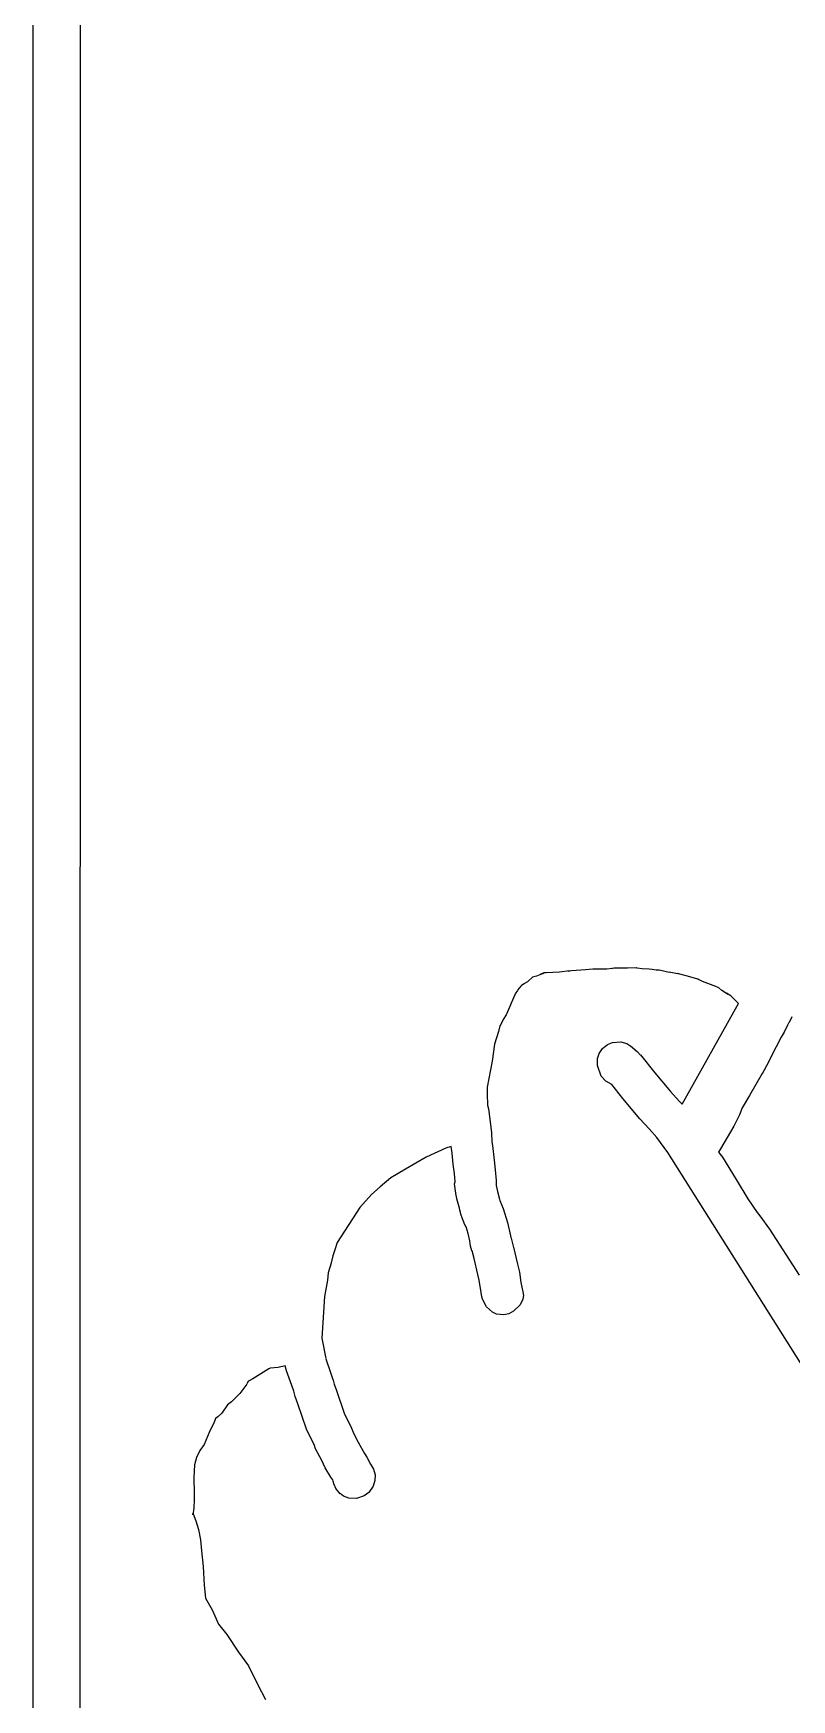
# Model space of a CAD drawing. Extents: x -67 to 553, y 0 to 8091.
# Drawn here: x -20.1 to 68.9, y 4056.1 to 4251.4 of the extents above; entities that cross this region are included whole.
import ezdxf

# ---------------------------------------------------------------- set-up
doc = ezdxf.new("R2010")
doc.units = 0

msp = doc.modelspace()

# ---------------------------------------------------------------- linework, layer by layer
at = {"layer": 'Calque_1'}
for p, q in [((-20.0877, 3888.15), (-20.0877, 4660.28)), ((-14.5873, 3901.69), (-14.534304, 4656.986)), ((37.8685, 4140.23), (37.537295, 4140.03659)), ((38.4593, 4140.77), (37.868592, 4140.226811)), ((38.9187, 4140.91), (38.459305, 4140.777179)), ((39.711748, 4141.217875), (38.918618, 4140.909073)), ((39.7459, 4141.26), (39.387284, 4141.123475)), ((39.3873, 4141.13), (39.711748, 4141.217875)), ((40.0649, 4141.29), (39.745998, 4141.268833)), ((41.6368, 4141.37), (40.06481, 4141.281894)), ((42.8295, 4141.52), (41.63681, 4141.377919)), ((42.662158, 4141.482703), (42.82958, 4141.513229)), ((43.0327, 4141.5), (42.662158, 4141.482703)), ((42.8295, 4141.52), (42.8295, 4141.52)), ((42.8295, 4141.52), (42.8295, 4141.52)), ((44.6878, 4141.63), (43.0327, 4141.502736)), ((45.5404, 4141.72), (44.687702, 4141.628983)), ((47.1915, 4141.71), (45.54042, 4141.720583)), ((47.838925, 4141.776233), (47.191484, 4141.712104)), ((48.0328, 4141.82), (47.783695, 4141.809417)), ((47.7837, 4141.81), (47.838925, 4141.776233)), ((49.6135, 4141.81), (48.0328, 4141.820583)), ((50.6125, 4141.86), (49.613514, 4141.810788)), ((50.6535, 4141.86), (50.61249, 4141.86)), ((50.653908, 4141.858521), (50.6539, 4141.86)), ((50.7209, 4141.84), (50.653908, 4141.858521)), ((51.3343, 4141.77), (50.720891, 4141.840115)), ((52.1518, 4141.72), (51.334318, 4141.763921)), ((52.5016, 4141.67), (52.151795, 4141.725033)), ((52.1518, 4141.72), (52.1518, 4141.72)), ((52.9853, 4141.61), (52.501589, 4141.671912)), ((53.3264, 4141.61), (52.9853, 4141.61)), ((54.4958, 4141.34), (53.32642, 4141.601408)), ((55.4637, 4141.18), (54.495802, 4141.341925)), ((56.9096, 4140.8), (55.46368, 4141.185497)), ((57.8734, 4140.55), (56.909604, 4140.796856)), ((57.9484, 4140.52), (57.873417, 4140.549104)), ((58.3892, 4140.27), (57.948378, 4140.519237)), ((59.9576, 4139.68), (58.3892, 4140.267374)), ((36.3862, 4138.71), (35.951596, 4137.732895)), ((36.4242, 4138.82), (36.386206, 4138.708346)), ((36.4342, 4138.84), (36.424146, 4138.818833)), ((36.719, 4139.23), (36.434282, 4138.835242)), ((37.0982, 4139.73), (36.71892, 4139.236024)), ((37.1643, 4139.78), (37.098287, 4139.723115)), ((37.4764, 4139.99), (37.164298, 4139.788388)), ((37.5373, 4140.04), (37.476314, 4139.988142)), ((60.3287, 4139.53), (59.957622, 4139.686104)), ((60.6671, 4139.23), (60.328698, 4139.530831)), ((61.337635, 4138.769405), (60.667082, 4139.223958)), ((61.7193, 4138.57), (61.237097, 4138.88697)), ((61.2371, 4138.88), (61.393891, 4138.767652)), ((61.393891, 4138.767652), (61.337635, 4138.769405)), ((62.6334, 4137.69), (61.719319, 4138.566299)), ((35.3787, 4136.37), (35.031382, 4135.818874)), ((35.819315, 4137.321285), (35.378619, 4136.37004)), ((35.9516, 4137.73), (35.819315, 4137.321285)), ((56.0039, 4125.88), (62.6334, 4137.6934)), ((34.462, 4134.41), (34.006203, 4132.90981)), ((34.6381, 4135.06), (34.461914, 4134.413888)), ((34.7311, 4135.22), (34.638099, 4135.056752)), ((35.0313, 4135.82), (34.731104, 4135.223895)), ((67.9812, 4134.34), (67.624092, 4133.721934)), ((68.3533, 4135.13), (67.981217, 4134.342072)), ((68.4866, 4135.39), (68.353277, 4135.130444)), ((68.5106, 4135.42), (68.486523, 4135.393012)), ((68.6666, 4135.7), (68.510602, 4135.415309)), ((68.8635, 4136.13), (68.666597, 4135.700053)), ((34.0062, 4132.91), (33.713783, 4130.93965)), ((46.268757, 4131.812173), (46.673195, 4132.41575)), ((46.6732, 4132.41), (47.254691, 4132.882438)), ((47.254691, 4132.882438), (47.858525, 4133.126623)), ((47.858525, 4133.126623), (48.8064, 4133.192372)), ((48.8064, 4133.2), (49.546012, 4133.012841)), ((49.546012, 4133.012841), (49.763397, 4132.856836)), ((49.7634, 4132.85), (50.004409, 4132.695682)), ((49.9649, 4132.72), (50.758356, 4132.06777)), ((50.004409, 4132.695682), (49.964906, 4132.716386)), ((67.6241, 4133.72), (66.45681, 4131.4721)), ((33.7137, 4130.94), (33.146302, 4127.87851)), ((46.089247, 4131.248111), (46.268757, 4131.812173)), ((46.0918, 4130.42), (46.089247, 4131.248111)), ((46.5243, 4129.18), (46.091813, 4130.42169)), ((50.758356, 4132.06777), (51.12708, 4131.64553)), ((51.1271, 4131.65), (52.81961, 4129.53969)), ((66.1405, 4130.79), (65.400514, 4129.45624)), ((66.4568, 4131.48), (66.140491, 4130.793672)), ((47.056336, 4128.57864), (46.52428, 4129.175043)), ((47.7547, 4128.19), (47.056336, 4128.57864)), ((52.8196, 4129.54), (54.65041, 4127.36777)), ((65.4005, 4129.46), (63.9236, 4126.91339)), ((33.1463, 4127.88), (33.161381, 4127.042859)), ((33.1614, 4127.04), (33.189393, 4125.81075)), ((49.0591, 4126.55), (47.75471, 4128.19015)), ((51.0651, 4124.17), (49.05911, 4126.55019)), ((54.6504, 4127.36), (55.68238, 4126.23632)), ((63.9236, 4126.91), (63.067806, 4125.45056)), ((33.1893, 4125.81), (33.199354, 4125.748881)), ((33.1993, 4125.75), (33.294312, 4125.337251)), ((33.2944, 4125.34), (33.653492, 4122.56347)), ((55.6824, 4126.24), (56.003895, 4125.87805)), ((62.750128, 4124.640607), (62.078683, 4123.3127)), ((63.0678, 4125.45), (62.750128, 4124.640607)), ((33.6534, 4122.56), (33.704412, 4121.4514)), ((52.1472, 4122.99), (51.06511, 4124.1703)), ((53.0598, 4121.98), (52.1472, 4122.996)), ((62.0787, 4123.31), (60.49541, 4120.62713)), ((28.3138, 4120.74), (25.998839, 4119.673599)), ((28.9329, 4120.93), (28.313802, 4120.737648)), ((28.9509, 4120.7), (28.932908, 4120.935743)), ((29.0558, 4120.15), (28.950893, 4120.69557)), ((33.7045, 4121.45), (33.779483, 4121.043865)), ((33.7794, 4121.05), (33.952517, 4119.31486)), ((54.3316, 4120.23), (53.0598, 4121.97916)), ((60.4954, 4120.63), (60.290189, 4120.257732)), ((25.998839, 4119.673599), (23.58541, 4118.24922)), ((29.1763, 4118.85), (29.055809, 4120.15387)), ((29.3034, 4117.76), (29.176294, 4118.8477)), ((33.9526, 4119.31), (34.082801, 4118.19267)), ((74.42701, 4088.36313), (54.33161, 4120.22893)), ((60.2902, 4120.26), (60.764597, 4119.661249)), ((60.7646, 4119.66), (62.359321, 4117.069303)), ((21.8542, 4117.26), (20.6005, 4116.2022)), ((23.5854, 4118.25), (21.85418, 4117.260989)), ((29.3874, 4116.78), (29.303395, 4117.755253)), ((29.329991, 4116.554159), (29.387396, 4116.78091)), ((34.0828, 4118.2), (34.18358, 4116.94323)), ((34.1835, 4116.94), (34.204402, 4116.381201)), ((62.359321, 4117.069303), (63.72671, 4114.76971)), ((19.581, 4115.29), (18.227, 4113.775)), ((20.6005, 4116.2), (19.58101, 4115.288776)), ((29.4664, 4115.44), (29.329991, 4116.554159)), ((29.4824, 4115.39), (29.466525, 4115.438948)), ((29.5934, 4114.81), (29.482302, 4115.396051)), ((29.9144, 4113.67), (29.593487, 4114.80242)), ((34.2045, 4116.38), (34.218523, 4116.340048)), ((34.2185, 4116.34), (34.344494, 4115.643353)), ((34.3445, 4115.64), (34.600299, 4114.73883)), ((34.6003, 4114.74), (34.630304, 4114.571461)), ((63.7267, 4114.77), (64.79998, 4113.16874)), ((18.227, 4113.77), (15.54871, 4109.64674)), ((29.9474, 4113.48), (29.914406, 4113.677379)), ((30.0931, 4112.87), (29.947394, 4113.474043)), ((30.3344, 4112.26), (30.092598, 4112.873303)), ((30.0926, 4112.87), (30.0926, 4112.87)), ((34.6303, 4114.57), (35.006511, 4113.649251)), ((35.0066, 4113.65), (35.527485, 4112.01858)), ((64.8, 4113.17), (65.120913, 4112.802494)), ((65.1209, 4112.8), (66.25519, 4111.22229)), ((30.538, 4111.75), (30.334403, 4112.262233)), ((30.6838, 4111.48), (30.537988, 4111.750404)), ((30.9028, 4110.73), (30.683725, 4111.48168)), ((35.5274, 4112.02), (35.893318, 4110.43356)), ((66.2552, 4111.22), (69.7341, 4105.83891)), ((15.2851, 4108.8), (15.052002, 4108.11473)), ((15.5487, 4109.65), (15.285096, 4108.802541)), ((31.1065, 4109.87), (30.902877, 4110.725397)), ((31.1995, 4109.24), (31.106499, 4109.868914)), ((31.1995, 4109.23), (31.1995, 4109.24)), ((31.354551, 4108.684531), (31.199509, 4109.22901)), ((35.8934, 4110.44), (35.920387, 4110.251881)), ((35.9203, 4110.25), (35.947314, 4110.165069)), ((35.9474, 4110.16), (36.235795, 4109.09691)), ((36.2358, 4109.1), (36.693608, 4107.13891)), ((14.8459, 4107.26), (14.502683, 4106.11145)), ((15.052, 4108.12), (14.845916, 4107.265661)), ((31.3767, 4108.68), (31.354551, 4108.684531)), ((31.6093, 4107.8), (31.376705, 4108.676299)), ((32.0485, 4105.91), (31.609292, 4107.80389)), ((36.6936, 4107.14), (36.942176, 4106.172685)), ((14.4067, 4105.26), (14.083697, 4103.34601)), ((14.5027, 4106.12), (14.406709, 4105.263016)), ((32.2263, 4105.25), (32.0485, 4105.903785)), ((32.4289, 4103.82), (32.226309, 4105.25774)), ((36.9421, 4106.17), (37.090901, 4104.97779)), ((37.0909, 4104.98), (37.20311, 4104.445807)), ((14.0837, 4103.34), (13.750405, 4098.44363)), ((32.5348, 4103.3), (32.428887, 4103.815143)), ((32.534253, 4103.287372), (32.5342, 4103.3)), ((32.5342, 4103.3), (32.5342, 4103.3)), ((32.544307, 4103.260914), (32.534253, 4103.287372)), ((32.5723, 4103.14), (32.544307, 4103.260914)), ((32.6113, 4103.01), (32.5723, 4103.139117)), ((32.6313, 4102.96), (32.611192, 4103.013975)), ((33.069883, 4102.128989), (32.63121, 4102.95955)), ((37.331096, 4103.017793), (37.023304, 4102.36653)), ((37.2031, 4104.44), (37.2031, 4104.43)), ((37.2031, 4104.43), (37.330206, 4103.889986)), ((37.3303, 4103.89), (37.413974, 4103.44517)), ((37.413974, 4103.44517), (37.331096, 4103.017793)), ((33.764, 4101.48), (33.069883, 4102.128989)), ((34.25342, 4101.262947), (33.76409, 4101.482418)), ((35.1118, 4101.18), (34.25342, 4101.262947)), ((35.67414, 4101.311685), (35.11179, 4101.17726)), ((36.225949, 4101.596624), (35.67414, 4101.311685)), ((37.0233, 4102.37), (36.225949, 4101.596624)), ((13.7504, 4098.45), (14.2135, 4096.04388)), ((9.463, 4095.22), (8.648587, 4095.015742)), ((9.62579, 4094.63), (9.462992, 4095.217639)), ((14.2135, 4096.04), (14.773093, 4094.43451)), ((5.13569, 4093.44), (4.951196, 4093.075405)), ((5.158101, 4093.414259), (5.135684, 4093.432879)), ((5.64109, 4093.68), (5.158101, 4093.414259)), ((7.52358, 4094.86), (5.6411, 4093.68208)), ((7.703446, 4094.927871), (7.523579, 4094.863115)), ((8.64858, 4095.02), (7.686874, 4094.922104)), ((7.68688, 4094.92), (7.703446, 4094.927871)), ((10.2294, 4092.89), (9.625807, 4094.63466)), ((14.7731, 4094.44), (15.021702, 4093.709222)), ((15.0217, 4093.71), (15.074696, 4093.533259)), ((15.0747, 4093.53), (15.187915, 4093.071742)), ((4.148571, 4091.956502), (3.14398, 4090.97239)), ((4.95119, 4093.07), (4.148571, 4091.956502)), ((10.4521, 4092.24), (10.2294, 4092.892991)), ((10.6206, 4091.6), (10.452114, 4092.239497)), ((10.9301, 4090.76), (10.620591, 4091.598199)), ((15.1879, 4093.07), (15.470501, 4092.313028)), ((15.4705, 4092.31), (16.365002, 4089.64909)), ((2.03149, 4089.64), (1.560691, 4089.241538)), ((2.03149, 4089.64), (2.03149, 4089.64)), ((2.67639, 4090.63), (2.031495, 4089.644693)), ((3.14399, 4090.98), (2.676392, 4090.633132)), ((11.9569, 4087.76), (10.93011, 4090.76222)), ((16.365, 4089.65), (17.249183, 4087.88576)), ((0.531494, 4087.39), (0.138191, 4086.44491)), ((0.690694, 4087.75), (0.531494, 4087.398634)), ((1.0695, 4088.5), (0.690697, 4087.74488)), ((1.1095, 4088.59), (1.069495, 4088.500042)), ((1.33688, 4089.1), (1.109497, 4088.589355)), ((1.38189, 4089.13), (1.336884, 4089.101954)), ((1.5607, 4089.24), (1.381895, 4089.124906)), ((12.8561, 4085.96), (11.956888, 4087.75996)), ((17.2492, 4087.89), (17.436284, 4087.421027)), ((17.4141, 4087.43), (17.58719, 4087.067786)), ((17.436284, 4087.421027), (17.414115, 4087.427509)), ((-0.060695, 4085.97), (-0.542792, 4085.260918)), ((-0.060193, 4085.97), (-0.060193, 4085.97)), ((-0.060193, 4085.97), (-0.060193, 4085.97)), ((0.138192, 4086.45), (-0.060192, 4085.973486)), ((13.0235, 4085.49), (12.835054, 4085.961817)), ((12.835054, 4085.961817), (12.856098, 4085.958576)), ((13.5031, 4084.54), (13.023517, 4085.48509)), ((17.5872, 4087.06), (18.03371, 4086.268368)), ((18.0337, 4086.27), (18.738496, 4084.91084)), ((-1.17851, 4083.61), (-1.266586, 4082.092881)), ((-1.17851, 4083.61), (-1.17851, 4083.61)), ((-0.939548, 4084.456859), (-1.178506, 4083.60292)), ((-0.542792, 4085.26), (-0.939548, 4084.456859)), ((13.7594, 4084.09), (13.503098, 4084.544554)), ((14.156192, 4083.260786), (13.75938, 4084.08939)), ((18.7385, 4084.91), (19.033484, 4084.508396)), ((19.033484, 4084.508396), (19.464595, 4083.68313)), ((19.4646, 4083.69), (19.829951, 4083.09413)), ((-1.266586, 4082.092881), (-1.240502, 4080.17651)), ((14.8147, 4082.15), (14.156192, 4083.260786)), ((15.0301, 4081.83), (14.814703, 4082.147235)), ((15.0731, 4081.67), (15.030105, 4081.834306)), ((15.1992, 4081.27), (15.0731, 4081.667933)), ((19.988549, 4081.747012), (19.771596, 4081.08253)), ((19.829951, 4083.09413), (20.006301, 4082.432006)), ((20.006301, 4082.432006), (19.988549, 4081.747012)), ((-1.2405, 4080.17), (-1.2405, 4080.16)), ((-1.2405, 4080.16), (-1.2405, 4079.42)), ((15.3987, 4080.84), (15.199204, 4081.271799)), ((15.9108, 4080.21), (15.3987, 4080.836003)), ((16.285903, 4079.940891), (15.9108, 4080.215991)), ((16.9154, 4079.69), (16.285903, 4079.940891)), ((17.829583, 4079.654725), (16.91541, 4079.6833)), ((18.7277, 4079.95), (17.829583, 4079.654725)), ((19.246987, 4080.333165), (18.72769, 4079.948495)), ((19.4341, 4080.57), (19.246987, 4080.333165)), ((19.6362, 4080.86), (19.434112, 4080.576632)), ((19.7716, 4081.08), (19.636186, 4080.858279)), ((-1.26111, 4078.52), (-1.368504, 4077.725722)), ((-1.3685, 4077.73), (-1.365755, 4077.893182)), ((-1.365755, 4077.893182), (-1.34654, 4077.855148)), ((-1.34649, 4077.85), (-1.043701, 4077.012859)), ((-1.2405, 4079.42), (-1.260608, 4078.626251)), ((-1.2605, 4078.63), (-1.2605, 4078.52)), ((-1.2605, 4078.52), (-1.2605, 4078.52)), ((-1.0437, 4077.02), (-0.713577, 4076.019314)), ((-0.713577, 4076.019314), (-0.459792, 4074.79459)), ((-0.460295, 4074.79), (-0.371316, 4073.53085)), ((-0.459792, 4074.79), (-0.459792, 4074.79)), ((-0.371316, 4073.53), (-0.158406, 4071.6721)), ((-0.158909, 4071.67), (-0.059148, 4069.482661)), ((-0.158406, 4071.67), (-0.158406, 4071.67)), ((-0.059148, 4069.482661), (0.118083, 4067.98092)), ((0.118083, 4067.98), (0.892703, 4066.58512)), ((0.892703, 4066.59), (1.369191, 4065.53908)), ((1.36919, 4065.54), (1.583105, 4064.987022)), ((1.58311, 4064.99), (1.614093, 4064.927823)), ((1.61409, 4064.92), (2.6203, 4063.68651)), ((2.6203, 4063.69), (3.98089, 4061.63498)), ((3.98089, 4061.64), (5.14979, 4060.03742)), ((5.14979, 4060.03), (6.25778, 4057.81994)), ((6.25778, 4057.82), (7.156886, 4056.06185))]:
    msp.add_line(p, q, dxfattribs=at)

doc.saveas('drawing.dxf')
